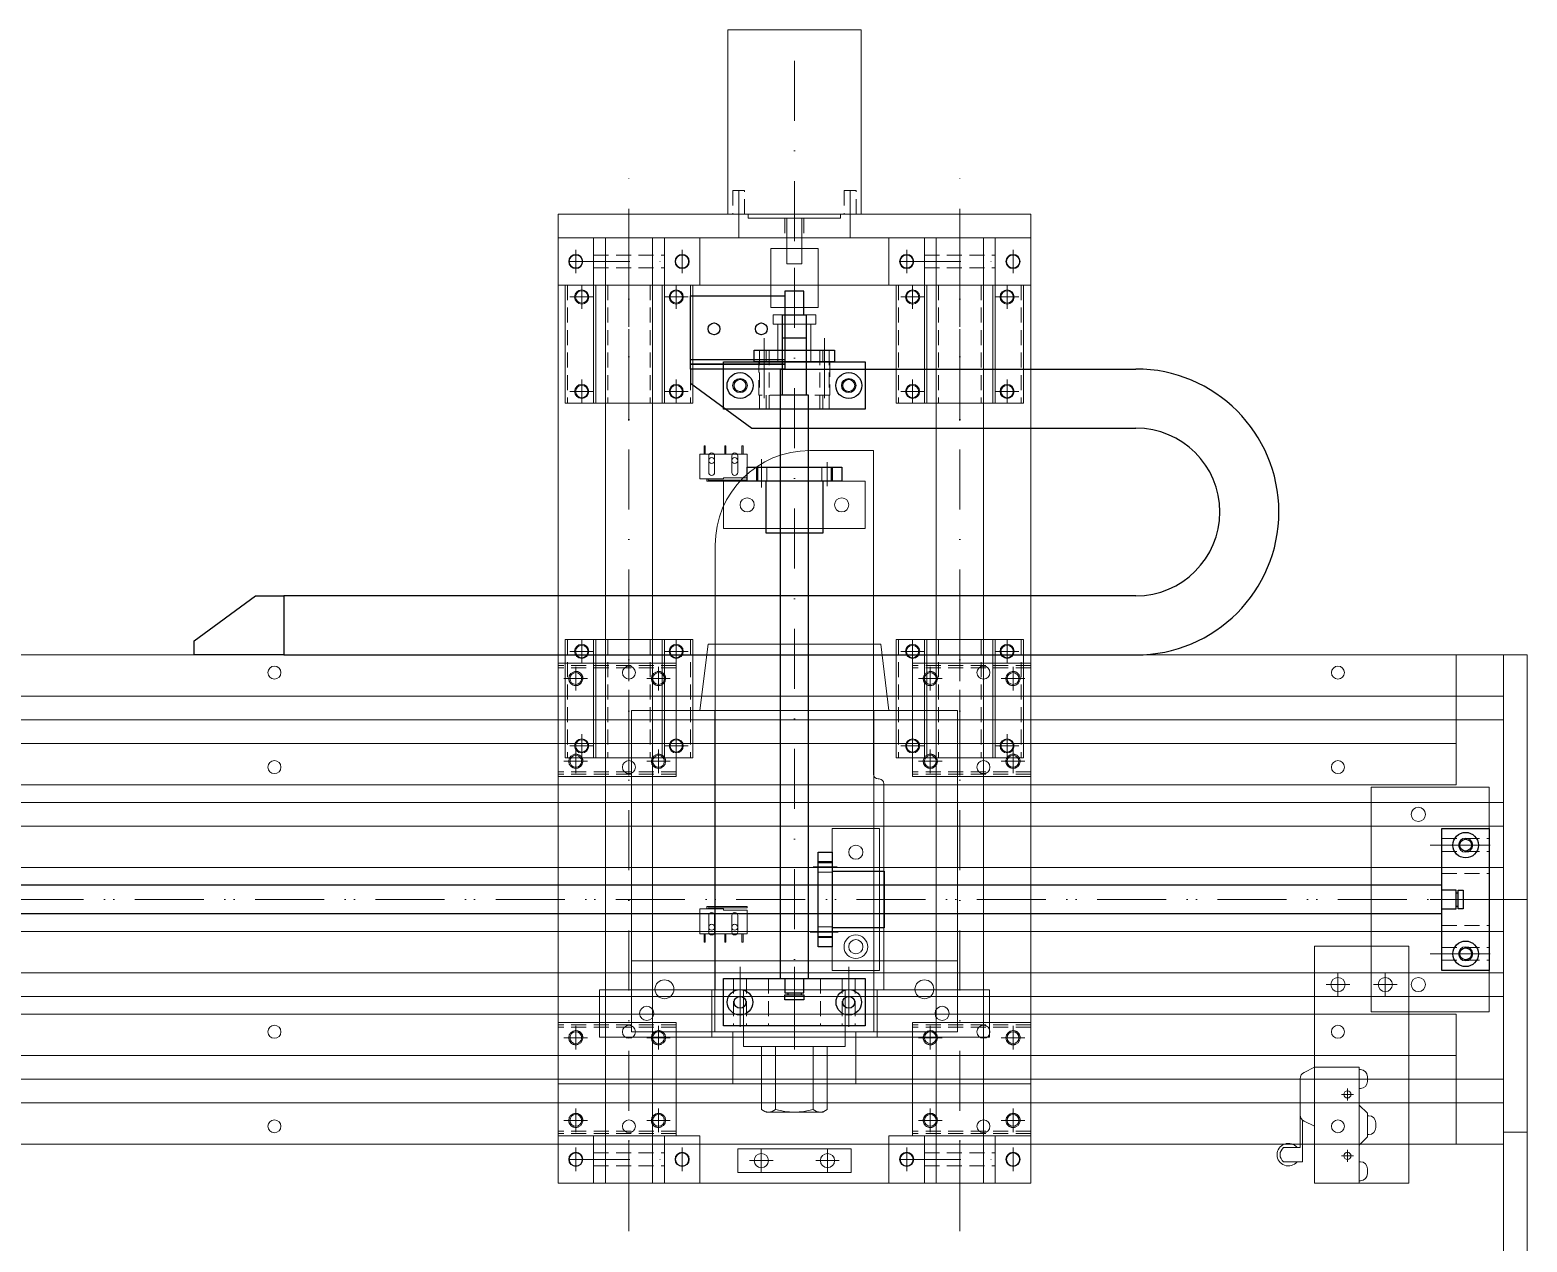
# Model space of a CAD drawing. Header units: millimetres. Extents: x -538 to 5863, y -404 to 2062.
# Drawn here: x -33 to 600, y 1529 to 2042 of the extents above; entities that cross this region are included whole.
import ezdxf

# ---------------------------------------------------------------- set-up
doc = ezdxf.new("R2010")
doc.units = ezdxf.units.MM
doc.linetypes.add('DASHDOTX2', pattern=[50.8, 25.4, -12.7, 0, -12.7])
doc.linetypes.add('DASHED2', pattern=[9.525, 6.35, -3.175])
doc.layers.get('0').update_dxf_attribs({"linetype": 'CONTINUOUS', "lineweight": 0, "true_color": 0xffffff})
for name, color, linetype, lineweight, true_color in [('ACCOUPLEMENT', 8, 'CONTINUOUS', 0, 0x7f7f7f), ('ALU_CURSEUR_X', 7, 'CONTINUOUS', 0, 0x000000), ('ALU_CURSEUR_Z', 7, 'CONTINUOUS', 0, 0x000000), ('ALU_SUP_PAL', 7, 'CONTINUOUS', 0, 0x000000), ('ALU_X_A', 7, 'CONTINUOUS', 0, 0x000000), ('ALU_X_B', 7, 'CONTINUOUS', 0, 0x000000), ('ALU_Y', 7, 'CONTINUOUS', 0, 0x000000), ('ALU_Z_B', 7, 'CONTINUOUS', 0, 0x000000), ('ALU_Z_F', 7, 'CONTINUOUS', 0, 0x000000), ('ARBRE_DE_GUIDAGE', 4, 'CONTINUOUS', 0, 0x00ffff), ('ARBRE_DE_GUIDAGE_SUR_RAIL_1000', 4, 'CONTINUOUS', 0, 0x00ffff), ('axe', 1, 'DASHDOTX2', 0, 0xff0000), ('BAGUE', 9, 'CONTINUOUS', 0, 0xc0c0c0), ('BF10', 5, 'CONTINUOUS', 25, 0x0000ff), ('BK10', 5, 'CONTINUOUS', 25, 0x0000ff), ('BROCHE', 4, 'CONTINUOUS', 0, 0x00ffff), ('cacher', 3, 'DASHED2', 0, 0x00ff00), ('CHAINE', 2, 'CONTINUOUS', 25, 0xffff00), ('ECROU_KM0', 7, 'CONTINUOUS', 0, 0x000000), ('ECROU_RM1204', 11, 'CONTINUOUS', 25, 0xff557f), ('EQUER_CHAINE', 7, 'CONTINUOUS', 25, 0x000000), ('MEMA_23', 7, 'CONTINUOUS', 0, 0x000000), ('motor', 4, 'CONTINUOUS', 0, 0x00ffff), ('PALIER_DOUILLE_20', 7, 'CONTINUOUS', 0, 0x000000), ('PALIER_DOUILLE_OUVERT_20', 7, 'CONTINUOUS', 0, 0x000000), ('PROFILE_ALU_45x90S', 7, 'CONTINUOUS', 0, 0x000000), ('SUPP_BROCHE', 7, 'CONTINUOUS', 0, 0x000000), ('SUPPORT_ARBRE_20', 7, 'CONTINUOUS', 0, 0x000000), ('SWITCH', 7, 'CONTINUOUS', 0, 0x000000), ('VIS_A_BILLES', 2, 'CONTINUOUS', 25, 0xffff00)]:
    doc.layers.add(name, color=color, linetype=linetype, lineweight=lineweight, true_color=true_color)

msp = doc.modelspace()

# ---------------------------------------------------------------- linework, layer by layer
msp.add_circle((316, 1653.5), 5)
at = {"layer": 'ACCOUPLEMENT'}
for p, q in [((280, 1949), (300, 1949)), ((280, 1924), (280, 1949)), ((300, 1949), (300, 1924)), ((300, 1924), (280, 1924))]:
    msp.add_line(p, q, dxfattribs=at)
at = {"layer": 'ALU_CURSEUR_X'}
for p, q in [((306, 1703.5), (326, 1703.5)), ((306, 1643.5), (306, 1703.5)), ((326, 1703.5), (326, 1643.5)), ((326, 1643.5), (306, 1643.5))]:
    msp.add_line(p, q, dxfattribs=at)
for centre in [(316, 1693.5), (316, 1653.5)]:
    msp.add_circle(centre, 3, dxfattribs=at)
at = {"layer": 'ALU_CURSEUR_Z'}
for p, q in [((260, 1850.5), (320, 1850.5)), ((260, 1830.5), (260, 1850.5)), ((320, 1850.5), (320, 1830.5)), ((320, 1830.5), (260, 1830.5))]:
    msp.add_line(p, q, dxfattribs=at)
for centre in [(270, 1840.5), (310, 1840.5)]:
    msp.add_circle(centre, 3, dxfattribs=at)
at = {"layer": 'ALU_SUP_PAL'}
for p, q in [((534, 1721), (584, 1721)), ((534, 1626), (534, 1721)), ((584, 1721), (584, 1626)), ((584, 1626), (534, 1626))]:
    msp.add_line(p, q, dxfattribs=at)
for centre in [(554, 1709.5), (574, 1696.5), (574, 1650.5), (554, 1637.5)]:
    msp.add_circle(centre, 3, dxfattribs=at)
at = {"layer": 'ALU_X_A'}
for p, q in [((190, 1953.5), (390, 1953.5)), ((190, 1553.5), (190, 1953.5)), ((390, 1953.5), (390, 1553.5)), ((253.75, 1861.25), (253.75, 1854.25)), ((256.25, 1854.25), (256.25, 1861.25)), ((263.5, 1861.25), (263.5, 1854.25)), ((266, 1854.25), (266, 1861.25)), ((253.75, 1666.75), (253.75, 1659.75)), ((256.25, 1659.75), (256.25, 1666.75)), ((263.5, 1666.75), (263.5, 1659.75)), ((266, 1659.75), (266, 1666.75)), ((266, 1568), (314, 1568)), ((266, 1558), (266, 1568)), ((314, 1568), (314, 1558)), ((390, 1553.5), (190, 1553.5)), ((314, 1558), (266, 1558))]:
    msp.add_line(p, q, dxfattribs=at)
for centre, radius in [((197.5, 1943.5), 3), ((242.5, 1943.5), 3), ((337.5, 1943.5), 3), ((382.5, 1943.5), 3), ((256, 1915), 2.5), ((276, 1915), 2.5), ((267, 1891), 2.5), ((313, 1891), 2.5), ((197.5, 1767), 3), ((232.5, 1767), 3), ((347.5, 1767), 3), ((382.5, 1767), 3), ((197.5, 1732), 3), ((232.5, 1732), 3), ((347.5, 1732), 3), ((382.5, 1732), 3), ((316, 1693.5), 3), ((316, 1653.5), 3), ((267, 1630), 2.5), ((313, 1630), 2.5), ((197.5, 1615), 3), ((232.5, 1615), 3), ((347.5, 1615), 3), ((382.5, 1615), 3), ((197.5, 1580), 3), ((232.5, 1580), 3), ((347.5, 1580), 3), ((382.5, 1580), 3), ((197.5, 1563.5), 3), ((242.5, 1563.5), 3), ((276, 1563), 3), ((304, 1563), 3), ((337.5, 1563.5), 3), ((382.5, 1563.5), 3)]:
    msp.add_circle(centre, radius, dxfattribs=at)
for centre, start, end in [((255, 1861.25), 360, 180), ((264.75, 1861.25), 360, 180), ((255, 1854.25), 180, 360), ((264.75, 1854.25), 180, 360), ((255, 1666.75), 0, 180), ((264.75, 1666.75), 0, 180), ((255, 1659.75), 180, 0), ((264.75, 1659.75), 180, 0)]:
    msp.add_arc(centre, 1.25, start, end, dxfattribs=at)
at = {"layer": 'ALU_X_B'}
for p, q in [((190, 1953.5), (190, 1963.5)), ((190, 1963.5), (390, 1963.5)), ((390, 1963.5), (390, 1953.5)), ((390, 1953.5), (190, 1953.5))]:
    msp.add_line(p, q, dxfattribs=at)
at = {"layer": 'ALU_Y'}
for p, q in [((590, 1777), (600, 1777)), ((590, 1275), (590, 1777)), ((600, 1275), (600, 1777)), ((550, 1653.75), (510, 1653.75)), ((510, 1653.75), (510, 1553.5)), ((550, 1553.5), (550, 1653.75)), ((590, 1575), (600, 1575)), ((510, 1553.5), (550, 1553.5))]:
    msp.add_line(p, q, dxfattribs=at)
for centre, radius in [((520, 1637.5), 3), ((540, 1637.5), 3), ((524, 1591), 1.5), ((524, 1565), 1.5)]:
    msp.add_circle(centre, radius, dxfattribs=at)
at = {"layer": 'ALU_Z_B'}
for p, q in [((190, 1933.5), (390, 1933.5)), ((190, 1595.5), (190, 1933.5)), ((390, 1933.5), (390, 1595.5)), ((190, 1595.5), (390, 1595.5))]:
    msp.add_line(p, q, dxfattribs=at)
for centre in [(200, 1928.5), (240, 1928.5), (340, 1928.5), (380, 1928.5), (200, 1888.5), (240, 1888.5), (340, 1888.5), (380, 1888.5), (270, 1840.5), (310, 1840.5), (200, 1778.5), (240, 1778.5), (340, 1778.5), (380, 1778.5), (200, 1738.5), (240, 1738.5), (340, 1738.5), (380, 1738.5), (227.5, 1625.3), (352.5, 1625.3)]:
    msp.add_circle(centre, 3, dxfattribs=at)
at = {"layer": 'ALU_Z_F'}
msp.add_line((590, 1697.5), (590, 1647.5), dxfattribs=at)
at = {"layer": 'ARBRE_DE_GUIDAGE'}
for p, q in [((210, 1953.5), (230, 1953.5)), ((210, 1553.5), (210, 1953.5)), ((230, 1953.5), (230, 1553.5)), ((350, 1953.5), (370, 1953.5)), ((350, 1553.5), (350, 1953.5)), ((370, 1953.5), (370, 1553.5)), ((210, 1553.5), (230, 1553.5)), ((350, 1553.5), (370, 1553.5))]:
    msp.add_line(p, q, dxfattribs=at)
at = {"layer": 'ARBRE_DE_GUIDAGE_SUR_RAIL_1000'}
for p, q in [((-430, 1777), (570, 1777)), ((570, 1777), (570, 1722)), ((570, 1759.5), (-430, 1759.5)), ((-430, 1739.5), (570, 1739.5)), ((570, 1722), (-430, 1722)), ((-430, 1625), (570, 1625)), ((570, 1625), (570, 1570)), ((570, 1607.5), (-430, 1607.5)), ((-430, 1587.5), (570, 1587.5)), ((570, 1570), (-430, 1570))]:
    msp.add_line(p, q, dxfattribs=at)
for centre in [(70, 1769.5), (220, 1769.5), (370, 1769.5), (520, 1769.5), (70, 1729.5), (220, 1729.5), (370, 1729.5), (520, 1729.5), (70, 1617.5), (220, 1617.5), (370, 1617.5), (520, 1617.5), (70, 1577.5), (220, 1577.5), (370, 1577.5), (520, 1577.5)]:
    msp.add_circle(centre, 2.75, dxfattribs=at)
at = {"layer": 'axe'}
for p, q in [((290, 2028.38), (290, 1935.52)), ((220, 1533.2), (220, 1982.5)), ((360, 1533.2), (360, 1982.5)), ((266.43, 1973.5), (266.43, 1953.5)), ((313.57, 1973.5), (313.57, 1953.5)), ((220, 1926.06), (220, 1956.06)), ((360, 1926.06), (360, 1956.06)), ((197.5, 1938.5), (197.5, 1948.5)), ((242.5, 1938.5), (242.5, 1948.5)), ((337.5, 1938.5), (337.5, 1948.5)), ((382.5, 1938.5), (382.5, 1948.5)), ((195, 1943.5), (245, 1943.5)), ((220, 1941.28), (220, 1876)), ((290, 1610), (290, 1941)), ((335, 1943.5), (385, 1943.5)), ((360, 1941.28), (360, 1876)), ((200, 1923.5), (200, 1933.5)), ((240, 1923.5), (240, 1933.5)), ((340, 1923.5), (340, 1933.5)), ((380, 1923.5), (380, 1933.5)), ((195, 1928.5), (205, 1928.5)), ((235, 1928.5), (245, 1928.5)), ((335, 1928.5), (345, 1928.5)), ((375, 1928.5), (385, 1928.5)), ((277.27, 1911), (277.27, 1876)), ((302.73, 1911), (302.73, 1876)), ((195, 1888.5), (205, 1888.5)), ((200, 1883.5), (200, 1893.5)), ((235, 1888.5), (245, 1888.5)), ((240, 1883.5), (240, 1893.5)), ((335, 1888.5), (345, 1888.5)), ((340, 1883.5), (340, 1893.5)), ((375, 1888.5), (385, 1888.5)), ((380, 1883.5), (380, 1893.5)), ((276.14, 1859.85), (276.14, 1847.92)), ((303.86, 1858.56), (303.86, 1848.35)), ((220, 1791.28), (220, 1726)), ((360, 1791.28), (360, 1726)), ((200, 1773.5), (200, 1783.5)), ((240, 1773.5), (240, 1783.5)), ((340, 1773.5), (340, 1783.5)), ((380, 1773.5), (380, 1783.5)), ((195, 1778.5), (205, 1778.5)), ((235, 1778.5), (245, 1778.5)), ((335, 1778.5), (345, 1778.5)), ((375, 1778.5), (385, 1778.5)), ((197.5, 1772), (197.5, 1762)), ((232.5, 1772), (232.5, 1762)), ((347.5, 1772), (347.5, 1762)), ((382.5, 1772), (382.5, 1762)), ((192.5, 1767), (202.5, 1767)), ((227.5, 1767), (237.5, 1767)), ((342.5, 1767), (352.5, 1767)), ((377.5, 1767), (387.5, 1767)), ((245.42, 1749.5), (182.42, 1749.5)), ((395.42, 1749.5), (332.42, 1749.5)), ((200, 1733.5), (200, 1743.5)), ((240, 1733.5), (240, 1743.5)), ((340, 1733.5), (340, 1743.5)), ((380, 1733.5), (380, 1743.5)), ((195, 1738.5), (205, 1738.5)), ((197.5, 1737), (197.5, 1727)), ((232.5, 1737), (232.5, 1727)), ((235, 1738.5), (245, 1738.5)), ((335, 1738.5), (345, 1738.5)), ((347.5, 1737), (347.5, 1727)), ((375, 1738.5), (385, 1738.5)), ((382.5, 1737), (382.5, 1727)), ((192.5, 1732), (202.5, 1732)), ((227.5, 1732), (237.5, 1732)), ((342.5, 1732), (352.5, 1732)), ((377.5, 1732), (387.5, 1732)), ((559, 1696.5), (589, 1696.5)), ((297.94, 1687.36), (308.15, 1687.36)), ((-498.09, 1673.5), (587.5, 1673.5)), ((600, 1673.5), (-420, 1673.5)), ((559, 1673.5), (589, 1673.5)), ((296.65, 1659.64), (308.58, 1659.64)), ((559, 1650.5), (589, 1650.5)), ((267, 1645), (267, 1615)), ((290, 1645), (290, 1615)), ((313, 1645), (313, 1615)), ((520, 1632.5), (520, 1642.5)), ((540, 1632.5), (540, 1642.5)), ((525, 1637.5), (515, 1637.5)), ((545, 1637.5), (535, 1637.5)), ((197.5, 1620), (197.5, 1610)), ((232.5, 1620), (232.5, 1610)), ((347.5, 1620), (347.5, 1610)), ((382.5, 1620), (382.5, 1610)), ((192.5, 1615), (202.5, 1615)), ((227.5, 1615), (237.5, 1615)), ((342.5, 1615), (352.5, 1615)), ((377.5, 1615), (387.5, 1615)), ((245.42, 1597.5), (182.42, 1597.5)), ((395.42, 1597.5), (332.42, 1597.5)), ((526.5, 1591), (521.5, 1591)), ((524, 1588.5), (524, 1593.5)), ((197.5, 1585), (197.5, 1575)), ((232.5, 1585), (232.5, 1575)), ((347.5, 1585), (347.5, 1575)), ((382.5, 1585), (382.5, 1575)), ((192.5, 1580), (202.5, 1580)), ((227.5, 1580), (237.5, 1580)), ((342.5, 1580), (352.5, 1580)), ((377.5, 1580), (387.5, 1580)), ((220, 1546.06), (220, 1576.06)), ((360, 1546.06), (360, 1576.06)), ((197.5, 1558.5), (197.5, 1568.5)), ((242.5, 1558.5), (242.5, 1568.5)), ((276, 1568), (276, 1558)), ((304, 1568), (304, 1558)), ((337.5, 1558.5), (337.5, 1568.5)), ((382.5, 1558.5), (382.5, 1568.5)), ((526.5, 1565), (521.5, 1565)), ((524, 1562.5), (524, 1567.5)), ((195, 1563.5), (245, 1563.5)), ((271, 1563), (281, 1563)), ((299, 1563), (309, 1563)), ((335, 1563.5), (385, 1563.5))]:
    msp.add_line(p, q, dxfattribs=at)
at = {"layer": 'BAGUE'}
for p, q in [((283, 1901), (283, 1917)), ((283, 1917), (297, 1917)), ((297, 1917), (297, 1901)), ((297, 1901), (283, 1901))]:
    msp.add_line(p, q, dxfattribs=at)
at = {"layer": 'BF10'}
for p, q in [((564, 1703.5), (584, 1703.5)), ((564, 1643.5), (564, 1703.5)), ((584, 1703.5), (584, 1643.5)), ((584, 1643.5), (564, 1643.5)), ((260, 1620), (260, 1640)), ((260, 1640), (320, 1640)), ((320, 1640), (320, 1620)), ((320, 1620), (260, 1620))]:
    msp.add_line(p, q, dxfattribs=at)
for centre, radius in [((574, 1696.5), 5.4), ((574, 1696.5), 2.5), ((574, 1650.5), 5.4), ((574, 1650.5), 2.5), ((267, 1630), 5.4), ((313, 1630), 5.4), ((267, 1630), 2.5), ((313, 1630), 2.5)]:
    msp.add_circle(centre, radius, dxfattribs=at)
at = {"layer": 'BK10'}
for p, q in [((260, 1881), (260, 1901)), ((260, 1901), (320, 1901)), ((273, 1901), (273, 1906)), ((273, 1906), (307, 1906)), ((307, 1901), (273, 1901)), ((307, 1906), (307, 1901)), ((320, 1901), (320, 1881)), ((320, 1881), (260, 1881))]:
    msp.add_line(p, q, dxfattribs=at)
for centre, radius in [((267, 1891), 5.5), ((313, 1891), 5.5), ((267, 1891), 3), ((313, 1891), 3)]:
    msp.add_circle(centre, radius, dxfattribs=at)
at = {"layer": 'BROCHE'}
for p, q in [((296.5, 1863.5), (323.5, 1863.5)), ((323.5, 1726.5), (323.5, 1863.5)), ((256.5, 1635.3), (256.5, 1823.5)), ((325.9, 1724.5), (325.5, 1724.5)), ((327.9, 1635.3), (327.9, 1722.5)), ((323.5, 1635.3), (256.5, 1635.3)), ((268.5, 1635.3), (311.5, 1635.3)), ((268.5, 1611.3), (268.5, 1635.3)), ((311.5, 1635.3), (311.5, 1611.3)), ((323.5, 1635.3), (327.9, 1635.3)), ((311.5, 1611.3), (268.5, 1611.3)), ((276.14, 1611.3), (276.14, 1584.67)), ((282, 1611.3), (282, 1584.67)), ((298, 1611.3), (298, 1584.67)), ((303.86, 1584.67), (303.86, 1611.3)), ((276.14, 1584.67), (278, 1583.5)), ((302, 1583.5), (303.86, 1584.67)), ((278, 1583.5), (302, 1583.5)), ((284, 1553.5), (296, 1553.5))]:
    msp.add_line(p, q, dxfattribs=at)
for centre, radius, start, end in [((296.5, 1823.5), 40, 90, 180), ((325.5, 1726.5), 2, 180, 270), ((325.9, 1722.5), 2, 0, 90), ((279.07, 1587.76), 4.26, 226.52132, 313.47868), ((290, 1611.49), 27.99, 253.39258, 286.60742), ((300.93, 1587.76), 4.26, 226.52132, 313.47868)]:
    msp.add_arc(centre, radius, start, end, dxfattribs=at)
at = {"layer": 'cacher'}
for p, q in [((268.93, 1973.5), (263.93, 1973.5)), ((263.93, 1973.5), (263.93, 1963.5)), ((268.93, 1963.5), (268.93, 1973.5)), ((316.07, 1973.5), (311.07, 1973.5)), ((311.07, 1973.5), (311.07, 1963.5)), ((316.07, 1963.5), (316.07, 1973.5)), ((270.5, 1963.5), (270.5, 1961.9)), ((270.5, 1961.9), (309.5, 1961.9)), ((286, 1961.9), (286, 1953.5)), ((294, 1961.9), (294, 1953.5)), ((309.5, 1961.9), (309.5, 1963.5)), ((210, 1953.5), (210, 1933.5)), ((230, 1953.5), (230, 1933.5)), ((350, 1953.5), (350, 1933.5)), ((370, 1953.5), (370, 1933.5)), ((205, 1946.25), (235, 1946.25)), ((345, 1946.25), (375, 1946.25)), ((205, 1940.75), (235, 1940.75)), ((345, 1940.75), (375, 1940.75)), ((194, 1933.5), (194, 1883.5)), ((205, 1933.5), (205, 1883.5)), ((210, 1933.5), (210, 1883.5)), ((211, 1933.5), (211, 1883.5)), ((229, 1933.5), (229, 1883.5)), ((230, 1933.5), (230, 1883.5)), ((235, 1933.5), (235, 1883.5)), ((246, 1933.5), (246, 1883.5)), ((334, 1933.5), (334, 1883.5)), ((345, 1933.5), (345, 1883.5)), ((350, 1933.5), (350, 1883.5)), ((351, 1933.5), (351, 1883.5)), ((369, 1933.5), (369, 1883.5)), ((370, 1933.5), (370, 1883.5)), ((375, 1933.5), (375, 1883.5)), ((386, 1933.5), (386, 1883.5)), ((285, 1921), (285, 1917)), ((295, 1921), (295, 1917)), ((285, 1917), (285, 1901)), ((295, 1917), (295, 1901)), ((275, 1887), (275, 1901)), ((275.27, 1906), (275.27, 1881)), ((278, 1901), (278, 1906)), ((279.27, 1906), (279.27, 1881)), ((300.73, 1906), (300.73, 1881)), ((302, 1906), (302, 1901)), ((304.73, 1906), (304.73, 1881)), ((305, 1901), (305, 1887)), ((305, 1887), (275, 1887)), ((278, 1887), (278, 1881)), ((302, 1887), (302, 1881)), ((273.89, 1856.5), (273.89, 1850.5)), ((278.39, 1856.5), (278.39, 1850.5)), ((301.61, 1856.5), (301.61, 1850.5)), ((306.11, 1856.5), (306.11, 1850.5)), ((194, 1783.5), (194, 1733.5)), ((205, 1783.5), (205, 1733.5)), ((210, 1783.5), (210, 1733.5)), ((211, 1783.5), (211, 1733.5)), ((229, 1783.5), (229, 1733.5)), ((230, 1783.5), (230, 1733.5)), ((235, 1783.5), (235, 1733.5)), ((246, 1783.5), (246, 1733.5)), ((334, 1783.5), (334, 1733.5)), ((345, 1783.5), (345, 1733.5)), ((350, 1783.5), (350, 1733.5)), ((351, 1783.5), (351, 1733.5)), ((369, 1783.5), (369, 1733.5)), ((370, 1783.5), (370, 1733.5)), ((375, 1783.5), (375, 1733.5)), ((386, 1783.5), (386, 1733.5)), ((240, 1772.5), (190, 1772.5)), ((240, 1771.5), (190, 1771.5)), ((390, 1772.5), (340, 1772.5)), ((390, 1771.5), (340, 1771.5)), ((240, 1759.5), (190, 1759.5)), ((390, 1759.5), (340, 1759.5)), ((240, 1739.5), (190, 1739.5)), ((390, 1739.5), (340, 1739.5)), ((240, 1727.5), (190, 1727.5)), ((240, 1726.5), (190, 1726.5)), ((390, 1727.5), (340, 1727.5)), ((390, 1726.5), (340, 1726.5)), ((564, 1699.25), (584, 1699.25)), ((564, 1693.75), (584, 1693.75)), ((300, 1689.61), (306, 1689.61)), ((300, 1685.11), (306, 1685.11)), ((564, 1684.5), (584, 1684.5)), ((300, 1661.89), (306, 1661.89)), ((564, 1662.5), (584, 1662.5)), ((300, 1657.39), (306, 1657.39)), ((564, 1653.25), (584, 1653.25)), ((564, 1647.75), (584, 1647.75)), ((264.25, 1640), (264.25, 1620)), ((269.75, 1640), (269.75, 1620)), ((279, 1640), (279, 1620)), ((301, 1640), (301, 1620)), ((310.25, 1640), (310.25, 1620)), ((315.75, 1640), (315.75, 1620)), ((240, 1620.5), (190, 1620.5)), ((240, 1619.5), (190, 1619.5)), ((390, 1620.5), (340, 1620.5)), ((390, 1619.5), (340, 1619.5)), ((240, 1607.5), (190, 1607.5)), ((390, 1607.5), (340, 1607.5)), ((240, 1587.5), (190, 1587.5)), ((390, 1587.5), (340, 1587.5)), ((240, 1575.5), (190, 1575.5)), ((240, 1574.5), (190, 1574.5)), ((210, 1573.5), (210, 1553.5)), ((230, 1573.5), (230, 1553.5)), ((390, 1575.5), (340, 1575.5)), ((390, 1574.5), (340, 1574.5)), ((350, 1573.5), (350, 1553.5)), ((370, 1573.5), (370, 1553.5)), ((205, 1566.25), (235, 1566.25)), ((345, 1566.25), (375, 1566.25)), ((205, 1560.75), (235, 1560.75)), ((345, 1560.75), (375, 1560.75))]:
    msp.add_line(p, q, dxfattribs=at)
for centre in [(197.5, 1767), (232.5, 1767), (347.5, 1767), (382.5, 1767), (197.5, 1732), (232.5, 1732), (347.5, 1732), (382.5, 1732), (197.5, 1615), (232.5, 1615), (347.5, 1615), (382.5, 1615), (197.5, 1580), (232.5, 1580), (347.5, 1580), (382.5, 1580)]:
    msp.add_arc(centre, 3, 170.40593, 99.59407, dxfattribs=at)
at = {"layer": 'CHAINE'}
for p, q in [((284, 1898), (246, 1898)), ((246, 1898), (246, 1892)), ((284, 1898), (284, 1873)), ((284, 1898), (434.5, 1898)), ((246, 1892), (272, 1873)), ((272, 1873), (284, 1873)), ((284, 1873), (434.5, 1873)), ((36, 1783), (62, 1802)), ((62, 1802), (74, 1802)), ((74, 1802), (74, 1777)), ((434.5, 1802), (74, 1802)), ((36, 1777), (36, 1783)), ((74, 1777), (36, 1777)), ((74, 1777), (434.5, 1777))]:
    msp.add_line(p, q, dxfattribs=at)
for radius in [60.5, 35.5]:
    msp.add_arc((434.5, 1837.5), radius, 270, 90, dxfattribs=at)
at = {"layer": 'ECROU_KM0'}
for p, q in [((281, 1917), (281, 1921)), ((281, 1921), (299, 1921)), ((299, 1921), (299, 1917)), ((299, 1917), (281, 1917))]:
    msp.add_line(p, q, dxfattribs=at)
at = {"layer": 'ECROU_RM1204'}
for p, q in [((270, 1850.5), (270, 1856.5)), ((270, 1856.5), (310, 1856.5)), ((274.39, 1856.5), (274.39, 1850.5)), ((305.61, 1856.5), (305.61, 1850.5)), ((310, 1856.5), (310, 1850.5)), ((310, 1850.5), (270, 1850.5)), ((278, 1828.5), (278, 1850.5)), ((302, 1850.5), (302, 1828.5)), ((302, 1828.5), (278, 1828.5)), ((300, 1693.5), (306, 1693.5)), ((300, 1653.5), (300, 1693.5)), ((306, 1693.5), (306, 1653.5)), ((300, 1689.11), (306, 1689.11)), ((306, 1685.5), (328, 1685.5)), ((328, 1685.5), (328, 1661.5)), ((328, 1661.5), (306, 1661.5)), ((300, 1657.89), (306, 1657.89)), ((306, 1653.5), (300, 1653.5))]:
    msp.add_line(p, q, dxfattribs=at)
at = {"layer": 'EQUER_CHAINE'}
for p, q in [((246, 1929), (286, 1929)), ((246, 1900), (246, 1929)), ((286, 1929), (286, 1900)), ((246, 1902), (286, 1902)), ((246, 1900), (286, 1900)), ((246, 1898), (246, 1900)), ((286, 1900), (246, 1900)), ((286, 1898), (246, 1898)), ((286, 1900), (286, 1898))]:
    msp.add_line(p, q, dxfattribs=at)
for centre in [(256, 1915), (276, 1915)]:
    msp.add_circle(centre, 2.5, dxfattribs=at)
at = {"layer": 'MEMA_23'}
for p, q in [((261.8, 1963.5), (261.8, 2041.5)), ((261.8, 2041.5), (318.2, 2041.5)), ((318.2, 2041.5), (318.2, 1963.5)), ((318.2, 1963.5), (261.8, 1963.5)), ((270.5, 1961.9), (270.5, 1963.5)), ((270.5, 1963.5), (309.5, 1963.5)), ((309.5, 1961.9), (270.5, 1961.9)), ((286.83, 1942.5), (286.83, 1961.9)), ((286.83, 1961.9), (293.18, 1961.9)), ((293.18, 1961.9), (293.18, 1942.5)), ((309.5, 1963.5), (309.5, 1961.9)), ((293.18, 1942.5), (286.83, 1942.5))]:
    msp.add_line(p, q, dxfattribs=at)
at = {"layer": 'motor'}
for p, q in [((250, 1753.5), (253.5, 1781.5)), ((253.5, 1781.5), (326.5, 1781.5)), ((326.5, 1781.5), (330, 1753.5)), ((359, 1753.5), (221, 1753.5)), ((221, 1753.5), (221, 1617.5)), ((256.35, 1617.5), (256.35, 1753.5)), ((323.65, 1617.5), (323.65, 1753.5)), ((359, 1617.5), (359, 1753.5)), ((221, 1647.5), (359, 1647.5)), ((221, 1617.5), (359, 1617.5)), ((264, 1617.5), (264, 1595.5)), ((316, 1595.5), (316, 1617.5)), ((264, 1595.5), (316, 1595.5)), ((276.14, 1595.5), (276.14, 1584.67)), ((282, 1595.5), (282, 1584.67)), ((298, 1595.5), (298, 1584.67)), ((303.86, 1584.67), (303.86, 1595.5)), ((276.14, 1584.67), (278, 1583.5)), ((302, 1583.5), (303.86, 1584.67)), ((278, 1583.5), (302, 1583.5)), ((284, 1553.5), (296, 1553.5))]:
    msp.add_line(p, q, dxfattribs=at)
for centre in [(235, 1635.5), (345, 1635.5)]:
    msp.add_circle(centre, 4, dxfattribs=at)
for centre, radius, start, end in [((279.07, 1587.76), 4.26, 226.52132, 313.47868), ((290, 1611.49), 27.99, 253.39258, 286.60742), ((300.93, 1587.76), 4.26, 226.52132, 313.47868)]:
    msp.add_arc(centre, radius, start, end, dxfattribs=at)
at = {"layer": 'PALIER_DOUILLE_20'}
for p, q in [((193, 1933.5), (247, 1933.5)), ((193, 1883.5), (193, 1933.5)), ((205, 1933.5), (205, 1883.5)), ((206, 1883.5), (206, 1933.5)), ((234, 1933.5), (234, 1883.5)), ((235, 1883.5), (235, 1933.5)), ((247, 1933.5), (247, 1883.5)), ((333, 1933.5), (387, 1933.5)), ((333, 1883.5), (333, 1933.5)), ((345, 1933.5), (345, 1883.5)), ((346, 1883.5), (346, 1933.5)), ((374, 1933.5), (374, 1883.5)), ((375, 1883.5), (375, 1933.5)), ((387, 1933.5), (387, 1883.5)), ((247, 1883.5), (193, 1883.5)), ((387, 1883.5), (333, 1883.5)), ((193, 1783.5), (247, 1783.5)), ((193, 1733.5), (193, 1783.5)), ((205, 1783.5), (205, 1733.5)), ((206, 1733.5), (206, 1783.5)), ((234, 1783.5), (234, 1733.5)), ((235, 1733.5), (235, 1783.5)), ((247, 1783.5), (247, 1733.5)), ((333, 1783.5), (387, 1783.5)), ((333, 1733.5), (333, 1783.5)), ((345, 1783.5), (345, 1733.5)), ((346, 1733.5), (346, 1783.5)), ((374, 1783.5), (374, 1733.5)), ((375, 1733.5), (375, 1783.5)), ((387, 1783.5), (387, 1733.5)), ((247, 1733.5), (193, 1733.5)), ((387, 1733.5), (333, 1733.5))]:
    msp.add_line(p, q, dxfattribs=at)
for centre in [(200, 1928.5), (240, 1928.5), (340, 1928.5), (380, 1928.5), (200, 1888.5), (240, 1888.5), (340, 1888.5), (380, 1888.5), (200, 1778.5), (240, 1778.5), (340, 1778.5), (380, 1778.5), (200, 1738.5), (240, 1738.5), (340, 1738.5), (380, 1738.5)]:
    msp.add_circle(centre, 2.6, dxfattribs=at)
at = {"layer": 'PALIER_DOUILLE_OUVERT_20'}
for p, q in [((190, 1725.5), (190, 1773.5)), ((190, 1773.5), (240, 1773.5)), ((240, 1773.5), (240, 1725.5)), ((340, 1725.5), (340, 1773.5)), ((340, 1773.5), (390, 1773.5)), ((390, 1773.5), (390, 1725.5)), ((240, 1725.5), (190, 1725.5)), ((390, 1725.5), (340, 1725.5)), ((190, 1573.5), (190, 1621.5)), ((190, 1621.5), (240, 1621.5)), ((240, 1621.5), (240, 1573.5)), ((340, 1573.5), (340, 1621.5)), ((340, 1621.5), (390, 1621.5)), ((390, 1621.5), (390, 1573.5)), ((240, 1573.5), (190, 1573.5)), ((390, 1573.5), (340, 1573.5))]:
    msp.add_line(p, q, dxfattribs=at)
for centre in [(197.5, 1767), (232.5, 1767), (347.5, 1767), (382.5, 1767), (197.5, 1732), (232.5, 1732), (347.5, 1732), (382.5, 1732), (197.5, 1615), (232.5, 1615), (347.5, 1615), (382.5, 1615), (197.5, 1580), (232.5, 1580), (347.5, 1580), (382.5, 1580)]:
    msp.add_circle(centre, 2.5, dxfattribs=at)
at = {"layer": 'PROFILE_ALU_45x90S'}
for p, q in [((590, 1777), (-450, 1777)), ((590, 1777), (590, 1687)), ((590, 1759.5), (-450, 1759.5)), ((590, 1749.5), (-450, 1749.5)), ((590, 1714.5), (-450, 1714.5)), ((590, 1704.5), (-450, 1704.5)), ((590, 1687), (-450, 1687)), ((590, 1660), (-450, 1660)), ((590, 1660), (590, 1570)), ((590, 1642.5), (-450, 1642.5)), ((590, 1632.5), (-450, 1632.5)), ((590, 1597.5), (-450, 1597.5)), ((590, 1587.5), (-450, 1587.5)), ((590, 1570), (-450, 1570))]:
    msp.add_line(p, q, dxfattribs=at)
at = {"layer": 'SUPP_BROCHE'}
for p, q in [((207.5, 1635.3), (372.5, 1635.3)), ((207.5, 1615.3), (207.5, 1635.3)), ((255, 1635.3), (255, 1615.3)), ((325, 1635.3), (325, 1615.3)), ((372.5, 1635.3), (372.5, 1615.3)), ((372.5, 1615.3), (207.5, 1615.3))]:
    msp.add_line(p, q, dxfattribs=at)
for centre in [(227.5, 1625.3), (352.5, 1625.3)]:
    msp.add_circle(centre, 3, dxfattribs=at)
at = {"layer": 'SUPPORT_ARBRE_20'}
for p, q in [((190, 1953.5), (250, 1953.5)), ((190, 1933.5), (190, 1953.5)), ((205, 1953.5), (205, 1933.5)), ((235, 1953.5), (235, 1933.5)), ((250, 1953.5), (250, 1933.5)), ((330, 1953.5), (390, 1953.5)), ((330, 1933.5), (330, 1953.5)), ((345, 1953.5), (345, 1933.5)), ((375, 1953.5), (375, 1933.5)), ((390, 1953.5), (390, 1933.5)), ((250, 1933.5), (190, 1933.5)), ((390, 1933.5), (330, 1933.5)), ((190, 1573.5), (250, 1573.5)), ((190, 1553.5), (190, 1573.5)), ((205, 1573.5), (205, 1553.5)), ((235, 1573.5), (235, 1553.5)), ((250, 1573.5), (250, 1553.5)), ((330, 1573.5), (390, 1573.5)), ((330, 1553.5), (330, 1573.5)), ((345, 1573.5), (345, 1553.5)), ((375, 1573.5), (375, 1553.5)), ((390, 1573.5), (390, 1553.5)), ((250, 1553.5), (190, 1553.5)), ((390, 1553.5), (330, 1553.5))]:
    msp.add_line(p, q, dxfattribs=at)
for centre in [(197.5, 1943.5), (242.5, 1943.5), (337.5, 1943.5), (382.5, 1943.5), (197.5, 1563.5), (242.5, 1563.5), (337.5, 1563.5), (382.5, 1563.5)]:
    msp.add_circle(centre, 2.75, dxfattribs=at)
at = {"layer": 'SWITCH'}
for p, q in [((252.25, 1865.5), (251.75, 1865.5)), ((251.75, 1865.5), (251.75, 1862)), ((252.25, 1862), (252.25, 1865.5)), ((261, 1865.5), (260.5, 1865.5)), ((260.5, 1865.5), (260.5, 1862)), ((261, 1862), (261, 1865.5)), ((268.25, 1865.5), (267.75, 1865.5)), ((267.75, 1865.5), (267.75, 1862)), ((268.25, 1862), (268.25, 1865.5)), ((270, 1862), (250, 1862)), ((250, 1862), (250, 1851.5)), ((270, 1852), (270, 1862)), ((260, 1851.5), (250, 1851.5)), ((253, 1850.5), (253, 1851.5)), ((270, 1850.5), (253, 1850.5)), ((253.5, 1851.5), (253.5, 1851)), ((253.5, 1851), (270, 1851)), ((270, 1852), (260, 1852)), ((260, 1852), (260, 1851.5)), ((270, 1851), (270, 1850.5)), ((250, 1659), (250, 1669.5)), ((260, 1669.5), (250, 1669.5)), ((270, 1670.5), (253, 1670.5)), ((253, 1670.5), (253, 1669.5)), ((253.5, 1669.5), (253.5, 1670)), ((253.5, 1670), (270, 1670)), ((260, 1669), (260, 1669.5)), ((270, 1669), (260, 1669)), ((270, 1670), (270, 1670.5)), ((270, 1669), (270, 1659)), ((270, 1659), (250, 1659)), ((251.75, 1655.5), (251.75, 1659)), ((252.25, 1655.5), (251.75, 1655.5)), ((252.25, 1659), (252.25, 1655.5)), ((260.5, 1655.5), (260.5, 1659)), ((261, 1655.5), (260.5, 1655.5)), ((261, 1659), (261, 1655.5)), ((267.75, 1655.5), (267.75, 1659)), ((268.25, 1655.5), (267.75, 1655.5)), ((268.25, 1659), (268.25, 1655.5)), ((504, 1597.65), (504, 1582.35)), ((510, 1602.5), (505.66, 1600.33)), ((510, 1602.5), (510, 1553.5)), ((529, 1602.5), (510, 1602.5)), ((529, 1553.5), (529, 1602.5)), ((529, 1601.5), (529.5, 1601.5)), ((532.5, 1598.5), (532.5, 1597.5)), ((532.5, 1597.5), (532.5, 1596.5)), ((529.5, 1593.5), (529, 1593.5)), ((529, 1586.5), (532.5, 1583)), ((504, 1582.35), (504, 1568.5)), ((505, 1562.5), (505, 1580.12)), ((510, 1577.5), (505.66, 1579.67)), ((532.5, 1583), (532.5, 1573)), ((532.5, 1582), (533, 1582)), ((536, 1579), (536, 1578)), ((536, 1578), (536, 1577)), ((532.5, 1573), (529, 1569.5)), ((533, 1574), (532.5, 1574)), ((504, 1568.5), (497, 1568.5)), ((497, 1562.5), (505, 1562.5)), ((529, 1562.5), (529.5, 1562.5)), ((532.5, 1559.5), (532.5, 1558.5)), ((532.5, 1558.5), (532.5, 1557.5)), ((510, 1553.5), (529, 1553.5)), ((529.5, 1554.5), (529, 1554.5))]:
    msp.add_line(p, q, dxfattribs=at)
for centre, radius in [((255, 1859.25), 1.25), ((264.75, 1859.25), 1.25), ((255, 1661.75), 1.25), ((264.75, 1661.75), 1.25), ((524, 1591), 1.5), ((524, 1565), 1.5)]:
    msp.add_circle(centre, radius, dxfattribs=at)
for centre, radius, start, end in [((507, 1597.65), 3, 116.56505, 180), ((529.5, 1598.5), 3, 360, 90), ((529.5, 1596.5), 3, 270, 360), ((507, 1582.35), 3, 180, 243.43495), ((533, 1579), 3, 360, 90), ((533, 1577), 3, 270, 360), ((499, 1565.5), 4.75, 39.16671, 320.83329), ((499.25, 1565.5), 3.75, 126.8699, 233.1301), ((529.5, 1559.5), 3, 360, 90), ((529.5, 1557.5), 3, 270, 360)]:
    msp.add_arc(centre, radius, start, end, dxfattribs=at)
at = {"layer": 'VIS_A_BILLES'}
for p, q in [((294, 1931), (286, 1931)), ((286, 1931), (286, 1921)), ((294, 1921), (294, 1931)), ((285, 1887), (285, 1921)), ((285, 1921), (295, 1921)), ((295, 1921), (295, 1887)), ((295, 1911), (285, 1911)), ((296, 1887), (284, 1887)), ((284, 1887), (284, 1640)), ((296, 1640), (296, 1887)), ((564, 1679.5), (-383, 1679.5)), ((564, 1667.5), (564, 1679.5)), ((570, 1677.5), (564, 1677.5)), ((570, 1669.5), (570, 1677.5)), ((570, 1676.35), (570.8, 1676.35)), ((570.8, 1677.5), (573, 1677.5)), ((570.8, 1669.5), (570.8, 1677.5)), ((573, 1677.5), (573, 1669.5)), ((-383, 1667.5), (564, 1667.5)), ((564, 1669.5), (570, 1669.5)), ((570, 1670.65), (570.8, 1670.65)), ((573, 1669.5), (570.8, 1669.5)), ((284, 1640), (296, 1640)), ((286, 1640), (286, 1634)), ((294, 1634), (294, 1640)), ((286, 1634), (294, 1634)), ((286, 1631), (286, 1633.2)), ((286, 1633.2), (294, 1633.2)), ((294, 1631), (286, 1631)), ((287.15, 1634), (287.15, 1633.2)), ((292.85, 1634), (292.85, 1633.2)), ((294, 1633.2), (294, 1631))]:
    msp.add_line(p, q, dxfattribs=at)

doc.saveas('drawing.dxf')
